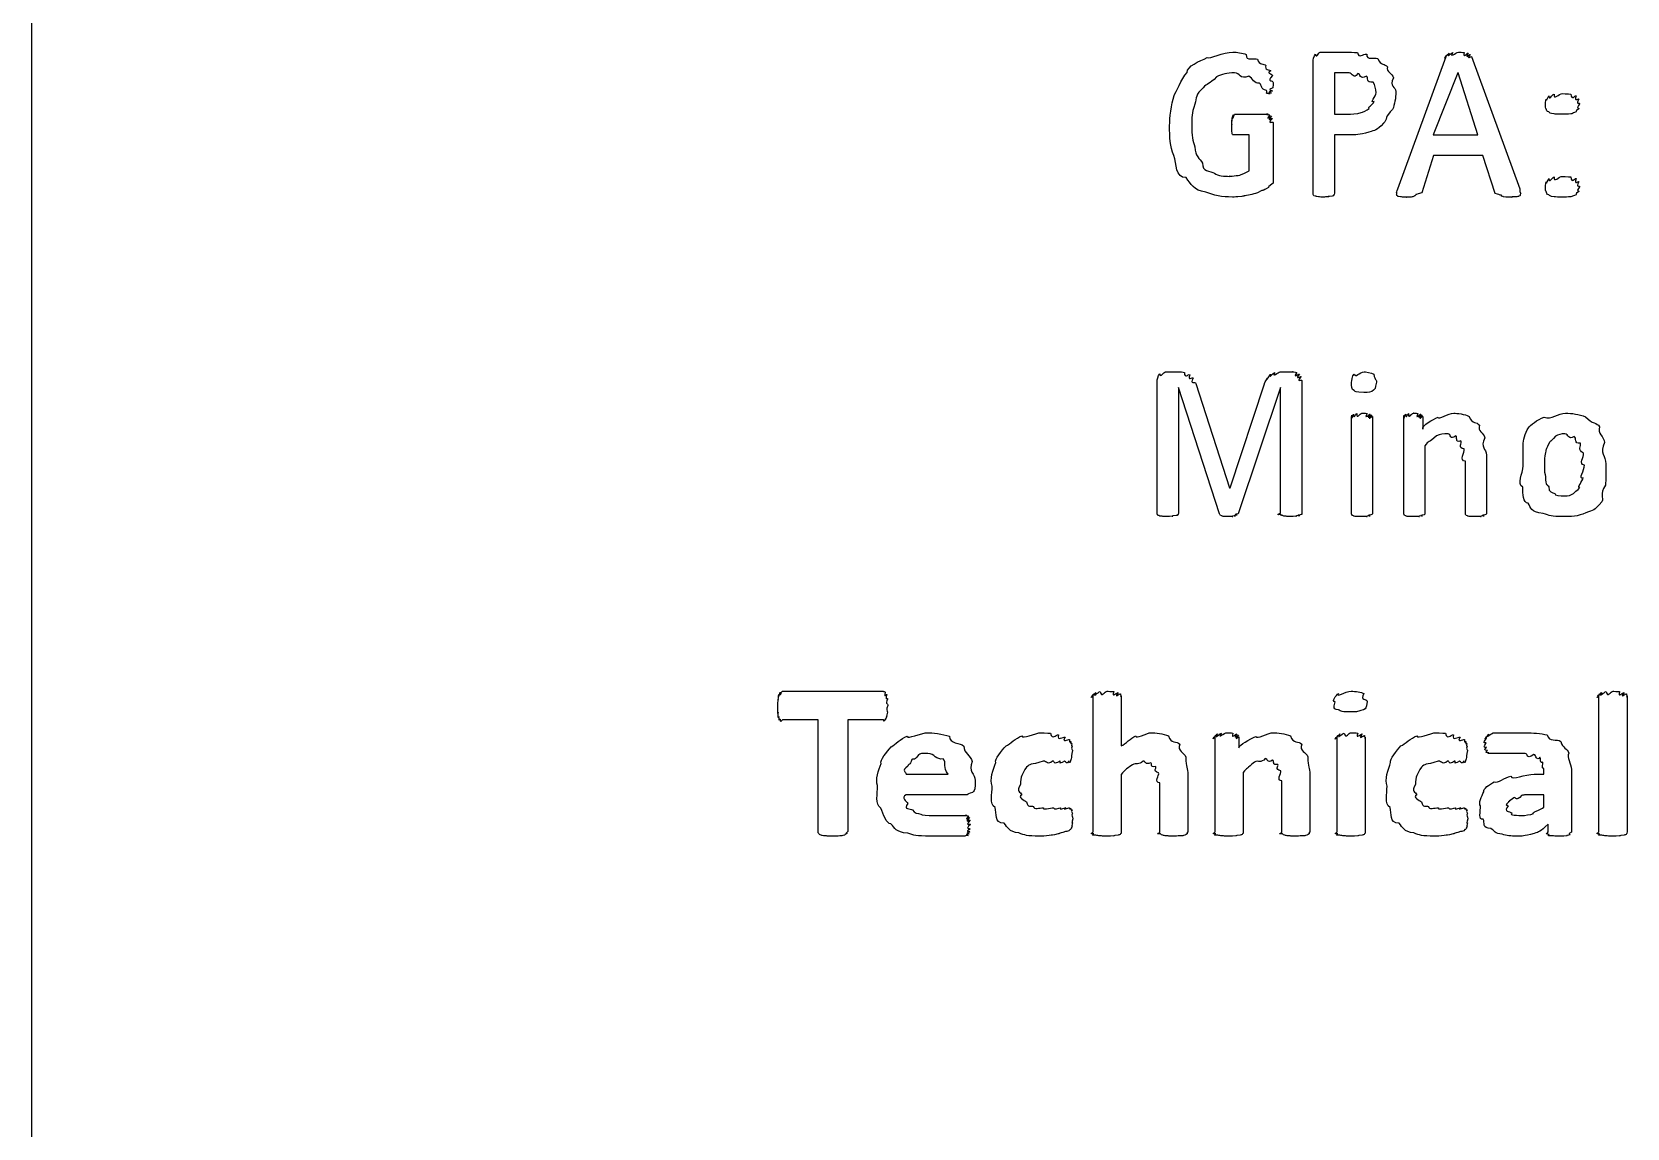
# Model space of a CAD drawing. Header units: millimetres. Extents: x 0 to 216, y 0 to 279.
# Drawn here: x 0 to 27.2, y 210.41 to 229.1 of the extents above; entities that cross this region are included whole.
import ezdxf

# ---------------------------------------------------------------- set-up
doc = ezdxf.new("R2010")
doc.units = ezdxf.units.MM
doc.layers.get('0').update_dxf_attribs({"linetype": 'CONTINUOUS'})

msp = doc.modelspace()

# ---------------------------------------------------------------- linework, layer by layer
at = {"color": 7}
msp.add_line((0, 0), (0, 279.4), dxfattribs=at)
at = {"color": 0}
for p, q in [((21.8488, 226.345), (21.8488, 228.617)), ((21.97, 228.755), (22.4607, 228.755)), ((23.2958, 226.423), (24.1171, 228.683)), ((24.5525, 228.683), (25.3738, 226.423)), ((22.4662, 228.402), (22.2126, 228.402)), ((22.2126, 228.402), (22.2126, 227.696)), ((24.3155, 228.402), (23.8966, 227.343)), ((24.321, 228.402), (24.3155, 228.402)), ((24.6572, 227.343), (24.321, 228.402)), ((21.1667, 228.236), (21.1667, 228.236)), ((22.9237, 228.06), (22.9237, 228.06)), ((23.2599, 228.087), (23.2599, 228.087)), ((26.3949, 227.873), (26.3949, 227.873)), ((20.5107, 227.696), (21.084, 227.696)), ((21.1667, 227.558), (21.1667, 226.599)), ((22.2126, 227.696), (22.4607, 227.696)), ((20.7588, 227.343), (20.4887, 227.343)), ((20.7588, 226.731), (20.7588, 227.343)), ((22.4607, 227.343), (22.2126, 227.343)), ((22.2126, 227.343), (22.2126, 226.351)), ((23.8966, 227.343), (24.6572, 227.343)), ((23.9021, 226.991), (23.7036, 226.357)), ((24.7454, 226.991), (23.9021, 226.991)), ((24.9549, 226.345), (24.7454, 226.991)), ((26.3949, 226.461), (26.3949, 226.461)), ((19.1892, 220.898), (19.1892, 223.158)), ((19.3325, 223.307), (19.5475, 223.307)), ((19.8506, 223.109), (20.4239, 221.328)), ((20.4349, 221.328), (21.0192, 223.103)), ((21.2893, 223.307), (21.5098, 223.307)), ((21.6586, 223.158), (21.6586, 220.898)), ((22.9292, 223.131), (22.9292, 223.131)), ((20.253, 220.887), (19.553, 223.037)), ((19.553, 223.037), (19.553, 220.898)), ((21.2948, 223.037), (20.5727, 220.887)), ((21.2948, 220.898), (21.2948, 223.037)), ((22.5048, 220.893), (22.5048, 222.546)), ((22.863, 222.546), (22.863, 220.893)), ((23.395, 220.893), (23.395, 222.546)), ((23.7202, 222.546), (23.7202, 222.326)), ((23.7532, 222.045), (23.7532, 220.893)), ((24.4478, 220.893), (24.4478, 221.78)), ((24.8061, 221.885), (24.8061, 220.893)), ((26.479, 221.714), (26.479, 221.714)), ((26.8428, 221.736), (26.8428, 221.736)), ((20.4239, 221.328), (20.4349, 221.328)), ((12.7992, 217.86), (14.5245, 217.86)), ((18.0964, 215.462), (18.0964, 217.782)), ((18.576, 217.782), (18.576, 216.928)), ((22.7707, 217.683), (22.7707, 217.683)), ((26.7243, 215.462), (26.7243, 217.782)), ((27.2039, 217.782), (27.2039, 215.462)), ((13.4111, 217.375), (12.7992, 217.375)), ((13.4111, 215.467), (13.4111, 217.375)), ((14.5245, 217.375), (13.9127, 217.375)), ((13.9127, 217.375), (13.9127, 215.467)), ((14.5962, 217.617), (14.5962, 217.617)), ((20.1772, 215.462), (20.1772, 217.083)), ((20.5851, 217.083), (20.5851, 216.895)), ((22.2581, 215.462), (22.2581, 217.077)), ((22.7376, 217.077), (22.7376, 215.462)), ((14.9076, 216.449), (15.6242, 216.449)), ((16.0872, 216.338), (16.0872, 216.261)), ((18.576, 216.443), (18.576, 215.456)), ((19.2374, 215.456), (19.2374, 216.3)), ((19.7115, 216.437), (19.7115, 215.462)), ((20.6568, 216.476), (20.6568, 215.456)), ((21.3183, 215.456), (21.3183, 216.333)), ((21.7923, 216.443), (21.7923, 215.462)), ((25.6205, 216.449), (25.7859, 216.449)), ((25.7859, 216.449), (25.7859, 216.537)), ((26.2544, 216.525), (26.2544, 215.456)), ((15.9384, 216.096), (14.9076, 216.096)), ((25.7859, 216.096), (25.6039, 216.096)), ((25.7859, 215.886), (25.7859, 216.096)), ((17.7533, 215.688), (17.7533, 215.688)), ((24.4891, 215.688), (24.4891, 215.688)), ((25.8575, 215.462), (25.8575, 215.594))]:
    msp.add_line(p, q, dxfattribs=at)
for points in [[(19.7005, 228.407), (19.6963, 228.515), (19.9099, 228.601), (20.0422, 228.661)], [(20.0422, 228.661), (20.078, 228.636), (20.3192, 228.755), (20.4777, 228.755)], [(20.4777, 228.755), (20.5562, 228.755), (20.6389, 228.74), (20.7091, 228.716)], [(20.7091, 228.716), (20.6995, 228.589), (20.847, 228.666), (20.9021, 228.633)], [(20.9021, 228.633), (20.931, 228.526), (21.0082, 228.568), (21.0454, 228.528)], [(21.0454, 228.528), (21.0082, 228.448), (21.1129, 228.46), (21.1281, 228.435)], [(21.8488, 228.617), (21.8488, 228.592), (21.8612, 228.699), (21.8874, 228.721)], [(21.8874, 228.721), (21.8998, 228.636), (21.9397, 228.755), (21.97, 228.755)], [(22.4607, 228.755), (22.4248, 228.755), (22.5599, 228.752), (22.604, 228.749)], [(22.604, 228.749), (22.6315, 228.629), (22.7004, 228.735), (22.7638, 228.721)], [(22.7638, 228.721), (22.7555, 228.6), (22.8878, 228.68), (22.9512, 228.644)], [(22.9512, 228.644), (23.0022, 228.526), (23.0725, 228.562), (23.1166, 228.506)], [(24.1171, 228.683), (24.0578, 228.603), (24.1308, 228.708), (24.1391, 228.716)], [(24.1391, 228.716), (24.073, 228.622), (24.157, 228.734), (24.1722, 228.738)], [(24.1722, 228.738), (24.106, 228.633), (24.2108, 228.749), (24.2328, 228.749)], [(24.2328, 228.749), (24.1529, 228.636), (24.2893, 228.755), (24.3265, 228.755)], [(24.3265, 228.755), (24.3485, 228.755), (24.3996, 228.752), (24.4257, 228.749)], [(24.4257, 228.749), (24.4037, 228.633), (24.4767, 228.745), (24.4919, 228.738)], [(24.4919, 228.738), (24.4367, 228.622), (24.5222, 228.727), (24.5305, 228.716)], [(24.5305, 228.716), (24.4547, 228.603), (24.5484, 228.696), (24.5525, 228.683)], [(19.48, 228.016), (19.5048, 228.063), (19.604, 228.299), (19.7005, 228.407)], [(20.202, 228.335), (20.0822, 228.195), (20.0381, 228.228), (19.976, 228.148)], [(20.5107, 228.402), (20.3798, 228.402), (20.293, 228.38), (20.202, 228.335)], [(20.7532, 228.346), (20.5893, 228.283), (20.6058, 228.402), (20.5107, 228.402)], [(20.9352, 228.225), (20.8428, 228.21), (20.8221, 228.309), (20.7532, 228.346)], [(21.1281, 228.435), (21.0371, 228.402), (21.1515, 228.387), (21.1557, 228.358)], [(21.1557, 228.358), (21.0482, 228.228), (21.1667, 228.291), (21.1667, 228.236)], [(22.6095, 228.39), (22.5433, 228.283), (22.513, 228.402), (22.4662, 228.402)], [(22.7583, 228.346), (22.6425, 228.272), (22.6605, 228.387), (22.6095, 228.39)], [(22.874, 228.242), (22.7376, 228.225), (22.8051, 228.324), (22.7583, 228.346)], [(22.9237, 228.06), (22.9181, 228.129), (22.9071, 228.194), (22.874, 228.242)], [(23.1166, 228.506), (23.0945, 228.419), (23.1993, 228.392), (23.2213, 228.319)], [(23.2213, 228.319), (23.1414, 228.159), (23.2599, 228.171), (23.2599, 228.087)], [(19.4028, 227.498), (19.4028, 227.637), (19.4276, 227.861), (19.48, 228.016)], [(19.976, 228.148), (19.8396, 228.038), (19.8658, 227.977), (19.8327, 227.867)], [(21.0564, 228.104), (20.9462, 228.122), (20.9862, 228.181), (20.9352, 228.225)], [(21.1171, 228.049), (21.0041, 228.049), (21.0854, 228.067), (21.0564, 228.104)], [(21.1391, 228.06), (21.0234, 228.049), (21.1239, 228.049), (21.1171, 228.049)], [(21.1557, 228.093), (21.0371, 228.063), (21.146, 228.067), (21.1391, 228.06)], [(21.1612, 228.148), (21.0454, 228.093), (21.1584, 228.107), (21.1557, 228.093)], [(21.1667, 228.236), (21.1667, 228.14), (21.1639, 228.173), (21.1612, 228.148)], [(22.8906, 227.911), (22.7996, 227.886), (22.9237, 228.007), (22.9237, 228.06)], [(23.2599, 228.087), (23.2599, 227.961), (23.2406, 227.87), (23.2048, 227.779)], [(25.8217, 227.955), (25.8286, 227.89), (25.8492, 227.995), (25.8713, 228.01)], [(25.8713, 228.01), (25.8727, 227.919), (25.9223, 228.034), (25.9595, 228.038)], [(25.9595, 228.038), (25.9457, 227.93), (26.0435, 228.049), (26.1028, 228.049)], [(26.1028, 228.049), (26.0642, 228.049), (26.2089, 228.045), (26.2461, 228.038)], [(26.2461, 228.038), (26.2544, 227.919), (26.3122, 228.024), (26.3343, 228.01)], [(26.3343, 228.01), (26.2985, 227.89), (26.3701, 227.977), (26.3784, 227.955)], [(19.8327, 227.867), (19.7735, 227.703), (19.7831, 227.644), (19.7831, 227.52)], [(22.4607, 227.696), (22.4579, 227.696), (22.615, 227.704), (22.6701, 227.724)], [(22.6701, 227.724), (22.6866, 227.732), (22.7707, 227.765), (22.8079, 227.795)], [(22.8079, 227.795), (22.7597, 227.795), (22.8713, 227.867), (22.8906, 227.911)], [(23.2048, 227.779), (23.0684, 227.659), (23.1166, 227.608), (23.0504, 227.542)], [(25.8107, 227.873), (25.8107, 227.846), (25.8134, 227.933), (25.8217, 227.955)], [(25.8217, 227.79), (25.8107, 227.78), (25.8107, 227.839), (25.8107, 227.873)], [(25.8713, 227.735), (25.8286, 227.736), (25.8327, 227.768), (25.8217, 227.79)], [(25.9595, 227.701), (25.8727, 227.707), (25.8933, 227.719), (25.8713, 227.735)], [(26.1028, 227.696), (25.9457, 227.696), (25.9953, 227.697), (25.9595, 227.701)], [(26.2461, 227.701), (26.1813, 227.696), (26.1607, 227.696), (26.1028, 227.696)], [(26.3343, 227.735), (26.2544, 227.707), (26.2819, 227.709), (26.2461, 227.701)], [(26.3784, 227.79), (26.2985, 227.736), (26.3563, 227.748), (26.3343, 227.735)], [(26.3784, 227.955), (26.3178, 227.846), (26.3949, 227.905), (26.3949, 227.873)], [(26.3949, 227.873), (26.3178, 227.78), (26.3894, 227.812), (26.3784, 227.79)], [(19.4744, 226.996), (19.4028, 227.145), (19.4028, 227.313), (19.4028, 227.498)], [(19.7831, 227.52), (19.7735, 227.317), (19.7997, 227.25), (19.8327, 227.139)], [(20.4611, 227.597), (20.4639, 227.537), (20.468, 227.641), (20.4722, 227.652)], [(20.4611, 227.52), (20.4611, 227.489), (20.4611, 227.575), (20.4611, 227.597)], [(20.4666, 227.382), (20.4611, 227.398), (20.4611, 227.456), (20.4611, 227.52)], [(20.4722, 227.652), (20.4722, 227.564), (20.479, 227.677), (20.4832, 227.685)], [(20.4832, 227.685), (20.4832, 227.578), (20.4997, 227.696), (20.5107, 227.696)], [(21.084, 227.696), (21.0013, 227.696), (21.1005, 227.692), (21.1116, 227.685)], [(21.1116, 227.685), (21.0234, 227.566), (21.1308, 227.674), (21.1391, 227.663)], [(21.1391, 227.663), (21.0371, 227.549), (21.1515, 227.642), (21.1557, 227.624)], [(21.1557, 227.624), (21.0482, 227.511), (21.1667, 227.583), (21.1667, 227.558)], [(23.0504, 227.542), (22.9361, 227.412), (22.9016, 227.429), (22.8024, 227.393)], [(20.4887, 227.343), (20.4722, 227.343), (20.4735, 227.356), (20.4666, 227.382)], [(22.8024, 227.393), (22.6233, 227.343), (22.5929, 227.343), (22.4607, 227.343)], [(19.6839, 226.616), (19.4979, 226.611), (19.5213, 226.848), (19.4744, 226.996)], [(19.8327, 227.139), (19.8396, 226.982), (19.9099, 226.941), (19.965, 226.864)], [(20.0201, 226.368), (19.7997, 226.398), (19.7749, 226.508), (19.6839, 226.616)], [(19.965, 226.864), (19.954, 226.715), (20.0918, 226.733), (20.169, 226.693)], [(20.169, 226.693), (20.2255, 226.638), (20.3316, 226.638), (20.4281, 226.638)], [(20.4281, 226.638), (20.3757, 226.638), (20.5397, 226.645), (20.5989, 226.66)], [(20.5989, 226.66), (20.6113, 226.671), (20.7105, 226.701), (20.7588, 226.731)], [(25.8713, 226.599), (25.8727, 226.508), (25.9223, 226.623), (25.9595, 226.627)], [(25.9595, 226.627), (25.9457, 226.519), (26.0435, 226.638), (26.1028, 226.638)], [(26.1028, 226.638), (26.0642, 226.638), (26.2089, 226.634), (26.2461, 226.627)], [(26.2461, 226.627), (26.2544, 226.508), (26.3122, 226.613), (26.3343, 226.599)], [(20.4722, 226.285), (20.2985, 226.285), (20.1524, 226.313), (20.0201, 226.368)], [(20.9627, 226.389), (20.8607, 226.332), (20.858, 226.347), (20.8029, 226.329)], [(21.0895, 226.45), (20.9641, 226.376), (21.0137, 226.412), (20.9627, 226.389)], [(21.1501, 226.511), (21.0302, 226.413), (21.1226, 226.468), (21.0895, 226.45)], [(21.1667, 226.599), (21.1667, 226.461), (21.1612, 226.536), (21.1501, 226.511)], [(21.8543, 226.318), (21.8488, 226.314), (21.8488, 226.334), (21.8488, 226.345)], [(22.2126, 226.351), (22.2085, 226.318), (22.2085, 226.33), (22.2016, 226.324)], [(23.2792, 226.351), (23.2572, 226.347), (23.2847, 226.392), (23.2958, 226.423)], [(23.2902, 226.307), (23.2572, 226.31), (23.2792, 226.332), (23.2792, 226.351)], [(23.7036, 226.357), (23.5948, 226.321), (23.6058, 226.334), (23.5989, 226.324)], [(25.0596, 226.318), (25.0238, 226.314), (25.0169, 226.334), (24.9549, 226.345)], [(25.3738, 226.423), (25.3697, 226.347), (25.3904, 226.369), (25.3904, 226.351)], [(25.3904, 226.351), (25.3697, 226.31), (25.3848, 226.318), (25.3738, 226.307)], [(25.8107, 226.461), (25.8107, 226.435), (25.8134, 226.522), (25.8217, 226.544)], [(25.8217, 226.379), (25.8107, 226.369), (25.8107, 226.428), (25.8107, 226.461)], [(25.8217, 226.544), (25.8286, 226.479), (25.8492, 226.584), (25.8713, 226.599)], [(25.8713, 226.324), (25.8286, 226.325), (25.8327, 226.357), (25.8217, 226.379)], [(26.3343, 226.599), (26.2985, 226.479), (26.3701, 226.566), (26.3784, 226.544)], [(26.3784, 226.379), (26.2985, 226.325), (26.3563, 226.337), (26.3343, 226.324)], [(26.3784, 226.544), (26.3178, 226.435), (26.3949, 226.494), (26.3949, 226.461)], [(26.3949, 226.461), (26.3178, 226.369), (26.3894, 226.401), (26.3784, 226.379)], [(20.632, 226.296), (20.519, 226.285), (20.5231, 226.285), (20.4722, 226.285)], [(20.8029, 226.329), (20.6334, 226.299), (20.6899, 226.303), (20.632, 226.296)], [(21.8874, 226.301), (21.8598, 226.299), (21.8612, 226.31), (21.8543, 226.318)], [(21.9425, 226.29), (21.8888, 226.292), (21.9012, 226.297), (21.8874, 226.301)], [(22.0307, 226.285), (21.9329, 226.285), (21.9645, 226.286), (21.9425, 226.29)], [(22.1189, 226.29), (22.0059, 226.285), (22.0665, 226.285), (22.0307, 226.285)], [(22.174, 226.301), (22.05, 226.292), (22.1409, 226.293), (22.1189, 226.29)], [(22.2016, 226.324), (22.1974, 226.303), (22.1878, 226.308), (22.174, 226.301)], [(23.3398, 226.29), (23.2751, 226.292), (23.3013, 226.299), (23.2902, 226.307)], [(23.4335, 226.285), (23.3233, 226.285), (23.3646, 226.286), (23.3398, 226.29)], [(23.5217, 226.285), (23.3963, 226.285), (23.4694, 226.285), (23.4335, 226.285)], [(23.5713, 226.301), (23.5575, 226.288), (23.5438, 226.288), (23.5217, 226.285)], [(23.5989, 226.324), (23.5796, 226.303), (23.5824, 226.308), (23.5713, 226.301)], [(25.0872, 226.296), (25.039, 226.299), (25.0665, 226.31), (25.0596, 226.318)], [(25.1368, 226.285), (25.061, 226.288), (25.0982, 226.292), (25.0872, 226.296)], [(25.2305, 226.285), (25.1092, 226.285), (25.1616, 226.285), (25.1368, 226.285)], [(25.3242, 226.29), (25.1864, 226.285), (25.2705, 226.285), (25.2305, 226.285)], [(25.3738, 226.307), (25.3518, 226.292), (25.349, 226.293), (25.3242, 226.29)], [(25.9595, 226.29), (25.8727, 226.296), (25.8933, 226.308), (25.8713, 226.324)], [(26.1028, 226.285), (25.9457, 226.285), (25.9953, 226.286), (25.9595, 226.29)], [(26.2461, 226.29), (26.1813, 226.285), (26.1607, 226.285), (26.1028, 226.285)], [(26.3343, 226.324), (26.2544, 226.296), (26.2819, 226.297), (26.2461, 226.29)], [(19.1892, 223.158), (19.1892, 223.144), (19.203, 223.252), (19.2333, 223.274)], [(19.2333, 223.274), (19.2471, 223.188), (19.2953, 223.307), (19.3325, 223.307)], [(19.5475, 223.307), (19.5888, 223.307), (19.6274, 223.303), (19.6577, 223.296)], [(19.6577, 223.296), (19.6522, 223.175), (19.7197, 223.275), (19.7459, 223.257)], [(19.7459, 223.257), (19.7032, 223.141), (19.7914, 223.222), (19.8065, 223.197)], [(19.8065, 223.197), (19.7363, 223.089), (19.8396, 223.141), (19.8506, 223.109)], [(21.0192, 223.103), (21.011, 223.089), (21.0495, 223.17), (21.0688, 223.197)], [(21.0688, 223.197), (21.0482, 223.144), (21.1046, 223.248), (21.1239, 223.263)], [(21.1239, 223.263), (21.0881, 223.175), (21.1694, 223.288), (21.1956, 223.296)], [(21.1956, 223.296), (21.1405, 223.188), (21.2521, 223.307), (21.2893, 223.307)], [(21.5098, 223.307), (21.4629, 223.307), (21.5511, 223.303), (21.5704, 223.296)], [(21.5704, 223.296), (21.5001, 223.177), (21.6035, 223.282), (21.6145, 223.268)], [(21.6145, 223.268), (21.5263, 223.153), (21.6393, 223.242), (21.6476, 223.224)], [(21.6476, 223.224), (21.5401, 223.115), (21.6586, 223.183), (21.6586, 223.158)], [(22.5048, 223.131), (22.5048, 223.138), (22.5185, 223.242), (22.5488, 223.268)], [(22.5488, 222.987), (22.5048, 223.001), (22.5048, 223.06), (22.5048, 223.131)], [(22.5488, 223.268), (22.5668, 223.188), (22.6384, 223.307), (22.7197, 223.307)], [(22.7197, 223.307), (22.728, 223.307), (22.8548, 223.293), (22.8851, 223.268)], [(22.9292, 223.131), (22.9044, 223.005), (22.9126, 223.018), (22.8796, 222.993)], [(22.8851, 223.268), (22.9044, 223.141), (22.9292, 223.199), (22.9292, 223.131)], [(22.7142, 222.954), (22.5626, 222.954), (22.5778, 222.965), (22.5488, 222.987)], [(22.8796, 222.993), (22.8424, 222.954), (22.7941, 222.954), (22.7142, 222.954)], [(22.5048, 222.546), (22.5048, 222.454), (22.5061, 222.56), (22.5103, 222.568)], [(22.5103, 222.568), (22.5158, 222.469), (22.5268, 222.581), (22.5378, 222.585)], [(22.5378, 222.585), (22.5406, 222.48), (22.5709, 222.596), (22.5929, 222.596)], [(22.5929, 222.596), (22.5888, 222.483), (22.6481, 222.601), (22.6811, 222.601)], [(22.6811, 222.601), (22.6591, 222.601), (22.7473, 222.599), (22.7693, 222.596)], [(22.7693, 222.596), (22.7059, 222.48), (22.8134, 222.592), (22.8244, 222.585)], [(22.8244, 222.585), (22.7321, 222.469), (22.8479, 222.575), (22.852, 222.568)], [(22.852, 222.568), (22.7432, 222.454), (22.863, 222.553), (22.863, 222.546)], [(23.395, 222.546), (23.395, 222.454), (23.3963, 222.56), (23.4005, 222.568)], [(23.4005, 222.568), (23.4018, 222.469), (23.4129, 222.581), (23.428, 222.585)], [(23.428, 222.585), (23.4308, 222.48), (23.4583, 222.596), (23.4776, 222.596)], [(23.4776, 222.596), (23.4721, 222.483), (23.5272, 222.601), (23.5603, 222.601)], [(23.5603, 222.601), (23.5341, 222.601), (23.6154, 222.599), (23.6375, 222.596)], [(23.6375, 222.596), (23.5782, 222.48), (23.6761, 222.592), (23.6871, 222.585)], [(23.6871, 222.585), (23.6003, 222.469), (23.705, 222.575), (23.7091, 222.568)], [(23.7091, 222.568), (23.6113, 222.454), (23.7202, 222.553), (23.7202, 222.546)], [(23.7202, 222.326), (23.6995, 222.395), (23.8938, 222.491), (23.9793, 222.535)], [(23.9793, 222.535), (23.9903, 222.483), (24.157, 222.601), (24.2493, 222.601)], [(24.2493, 222.601), (24.3017, 222.601), (24.4381, 222.582), (24.5084, 222.546)], [(24.5084, 222.546), (24.5635, 222.41), (24.6407, 222.46), (24.6848, 222.397)], [(25.5199, 222.348), (25.553, 222.395), (25.6715, 222.491), (25.79, 222.535)], [(25.79, 222.535), (25.9085, 222.483), (26.0325, 222.601), (26.1538, 222.601)], [(26.1538, 222.601), (26.2613, 222.601), (26.3812, 222.581), (26.4956, 222.541)], [(26.4956, 222.541), (26.6113, 222.406), (26.6912, 222.447), (26.7325, 222.37)], [(24.6848, 222.397), (24.6517, 222.288), (24.7592, 222.267), (24.7785, 222.183)], [(25.4317, 222.067), (25.4317, 222.119), (25.4606, 222.271), (25.5199, 222.348)], [(26.7325, 222.37), (26.6954, 222.256), (26.8056, 222.206), (26.8207, 222.1)], [(23.9517, 222.215), (23.8208, 222.09), (23.8221, 222.14), (23.7532, 222.045)], [(24.1501, 222.249), (24.0675, 222.249), (24.0178, 222.238), (23.9517, 222.215)], [(24.2824, 222.215), (24.1846, 222.13), (24.2011, 222.249), (24.1501, 222.249)], [(24.3706, 222.127), (24.2576, 222.09), (24.3182, 222.196), (24.2824, 222.215)], [(24.4257, 221.99), (24.3058, 222.013), (24.3954, 222.09), (24.3706, 222.127)], [(24.4478, 221.78), (24.332, 221.788), (24.4395, 221.937), (24.4257, 221.99)], [(24.7785, 222.183), (24.6876, 222.006), (24.8061, 222.002), (24.8061, 221.885)], [(25.4317, 221.703), (25.4317, 221.782), (25.4317, 221.957), (25.4317, 222.067)], [(25.8782, 222.1), (25.8175, 221.984), (25.8258, 221.995), (25.812, 221.929)], [(25.9829, 222.21), (25.8754, 222.079), (25.9071, 222.147), (25.8782, 222.1)], [(26.1428, 222.249), (26.078, 222.249), (26.027, 222.235), (25.9829, 222.21)], [(26.3026, 222.204), (26.2034, 222.13), (26.2048, 222.249), (26.1428, 222.249)], [(26.4074, 222.089), (26.2916, 222.075), (26.3467, 222.178), (26.3026, 222.204)], [(26.4625, 221.918), (26.3426, 221.976), (26.4322, 222.04), (26.4074, 222.089)], [(26.8207, 222.1), (26.7243, 221.925), (26.8428, 221.871), (26.8428, 221.736)], [(25.812, 221.929), (25.7914, 221.855), (25.7955, 221.798), (25.7955, 221.725)], [(25.7955, 221.725), (25.7914, 221.59), (25.801, 221.581), (25.812, 221.516)], [(26.479, 221.714), (26.3646, 221.73), (26.4735, 221.855), (26.4625, 221.918)], [(26.457, 221.499), (26.3646, 221.462), (26.479, 221.637), (26.479, 221.714)], [(26.8428, 221.736), (26.8428, 221.539), (26.84, 221.482), (26.8373, 221.372)], [(25.4262, 221.339), (25.3132, 221.396), (25.4317, 221.567), (25.4317, 221.703)], [(25.812, 221.516), (25.8134, 221.345), (25.841, 221.396), (25.8671, 221.345)], [(26.3963, 221.333), (26.3385, 221.333), (26.4459, 221.435), (26.457, 221.499)], [(25.5144, 221.064), (25.4276, 221.065), (25.4262, 221.232), (25.4262, 221.339)], [(25.8671, 221.345), (25.8644, 221.245), (25.9278, 221.258), (25.9719, 221.229)], [(25.9719, 221.229), (25.9526, 221.19), (26.0711, 221.19), (26.1372, 221.19)], [(26.1372, 221.19), (26.1951, 221.19), (26.2475, 221.203), (26.2916, 221.229)], [(26.2916, 221.229), (26.2833, 221.241), (26.3701, 221.289), (26.3963, 221.333)], [(26.8373, 221.372), (26.7215, 221.204), (26.8152, 221.171), (26.7711, 221.091)], [(19.1947, 220.871), (19.1892, 220.866), (19.1892, 220.887), (19.1892, 220.898)], [(19.553, 220.898), (19.5489, 220.866), (19.5489, 220.877), (19.5419, 220.871)], [(21.3003, 220.871), (21.1805, 220.866), (21.2948, 220.887), (21.2948, 220.898)], [(21.6586, 220.898), (21.6586, 220.866), (21.6545, 220.877), (21.6476, 220.871)], [(25.7735, 220.893), (25.5447, 220.915), (25.5723, 220.989), (25.5144, 221.064)], [(26.5011, 220.904), (26.3646, 220.837), (26.242, 220.837), (26.1207, 220.837)], [(26.7711, 221.091), (26.6333, 220.926), (26.6361, 220.948), (26.5011, 220.904)], [(19.2223, 220.854), (19.2002, 220.851), (19.2016, 220.862), (19.1947, 220.871)], [(19.2774, 220.843), (19.225, 220.845), (19.236, 220.85), (19.2223, 220.854)], [(19.3656, 220.837), (19.2732, 220.837), (19.3022, 220.839), (19.2774, 220.843)], [(19.4538, 220.843), (19.3435, 220.837), (19.4014, 220.837), (19.3656, 220.837)], [(19.5144, 220.854), (19.3904, 220.845), (19.4786, 220.846), (19.4538, 220.843)], [(19.5419, 220.871), (19.5378, 220.851), (19.5282, 220.857), (19.5144, 220.854)], [(20.264, 220.865), (20.2544, 220.862), (20.2558, 220.879), (20.253, 220.887)], [(20.2916, 220.848), (20.2654, 220.851), (20.2709, 220.861), (20.264, 220.865)], [(20.3412, 220.837), (20.2916, 220.84), (20.3054, 220.845), (20.2916, 220.848)], [(20.4129, 220.837), (20.3316, 220.837), (20.3633, 220.837), (20.3412, 220.837)], [(20.479, 220.837), (20.3825, 220.837), (20.4377, 220.837), (20.4129, 220.837)], [(20.5231, 220.848), (20.4198, 220.84), (20.497, 220.84), (20.479, 220.837)], [(20.5562, 220.865), (20.4459, 220.848), (20.5369, 220.851), (20.5231, 220.848)], [(20.5727, 220.887), (20.4597, 220.862), (20.5631, 220.872), (20.5562, 220.865)], [(21.3334, 220.854), (21.3086, 220.851), (21.3072, 220.862), (21.3003, 220.871)], [(21.3885, 220.843), (21.3389, 220.845), (21.3472, 220.85), (21.3334, 220.854)], [(21.4767, 220.837), (21.3858, 220.837), (21.4133, 220.839), (21.3885, 220.843)], [(21.5649, 220.843), (21.4561, 220.837), (21.5126, 220.837), (21.4767, 220.837)], [(21.6201, 220.854), (21.5001, 220.845), (21.587, 220.846), (21.5649, 220.843)], [(21.6476, 220.871), (21.5291, 220.851), (21.6338, 220.857), (21.6201, 220.854)], [(22.5103, 220.871), (22.5048, 220.866), (22.5048, 220.884), (22.5048, 220.893)], [(22.5378, 220.848), (22.5158, 220.851), (22.5171, 220.862), (22.5103, 220.871)], [(22.5929, 220.837), (22.5406, 220.84), (22.5516, 220.845), (22.5378, 220.848)], [(22.6811, 220.837), (22.5888, 220.837), (22.6177, 220.837), (22.5929, 220.837)], [(22.7693, 220.837), (22.6591, 220.837), (22.7169, 220.837), (22.6811, 220.837)], [(22.8244, 220.848), (22.7059, 220.84), (22.7941, 220.84), (22.7693, 220.837)], [(22.852, 220.871), (22.7321, 220.851), (22.8382, 220.855), (22.8244, 220.848)], [(22.863, 220.893), (22.8603, 220.866), (22.8589, 220.877), (22.852, 220.871)], [(23.4005, 220.871), (23.395, 220.866), (23.395, 220.884), (23.395, 220.893)], [(23.428, 220.848), (23.406, 220.851), (23.4074, 220.862), (23.4005, 220.871)], [(23.4831, 220.837), (23.4308, 220.84), (23.4418, 220.845), (23.428, 220.848)], [(23.5713, 220.837), (23.479, 220.837), (23.5079, 220.837), (23.4831, 220.837)], [(23.6595, 220.837), (23.5493, 220.837), (23.6072, 220.837), (23.5713, 220.837)], [(23.7147, 220.848), (23.5961, 220.84), (23.6843, 220.84), (23.6595, 220.837)], [(23.7422, 220.865), (23.6223, 220.851), (23.7284, 220.855), (23.7147, 220.848)], [(23.7532, 220.893), (23.7505, 220.862), (23.7491, 220.872), (23.7422, 220.865)], [(24.4533, 220.865), (24.4492, 220.862), (24.4478, 220.882), (24.4478, 220.893)], [(24.4808, 220.848), (24.4602, 220.851), (24.4602, 220.861), (24.4533, 220.865)], [(24.536, 220.837), (24.4864, 220.84), (24.4946, 220.845), (24.4808, 220.848)], [(24.6297, 220.837), (24.5332, 220.837), (24.5608, 220.837), (24.536, 220.837)], [(24.7124, 220.837), (24.6035, 220.837), (24.6628, 220.837), (24.6297, 220.837)], [(24.7675, 220.848), (24.6517, 220.84), (24.7372, 220.84), (24.7124, 220.837)], [(24.7951, 220.871), (24.6765, 220.851), (24.7813, 220.855), (24.7675, 220.848)], [(24.8061, 220.893), (24.8061, 220.866), (24.8019, 220.877), (24.7951, 220.871)], [(26.1207, 220.837), (25.8947, 220.837), (25.8906, 220.855), (25.7735, 220.893)], [(12.722, 217.617), (12.7138, 217.624), (12.7234, 217.697), (12.7276, 217.727)], [(12.7276, 217.727), (12.722, 217.686), (12.7345, 217.785), (12.7386, 217.804)], [(12.7386, 217.804), (12.7331, 217.723), (12.7524, 217.835), (12.7606, 217.843)], [(12.7606, 217.843), (12.751, 217.741), (12.7841, 217.86), (12.7992, 217.86)], [(14.5245, 217.86), (14.5149, 217.86), (14.5438, 217.854), (14.5521, 217.843)], [(14.5521, 217.843), (14.5328, 217.723), (14.5714, 217.822), (14.5796, 217.804)], [(14.5796, 217.804), (14.548, 217.686), (14.5907, 217.76), (14.5907, 217.727)], [(14.5907, 217.727), (14.5521, 217.624), (14.5962, 217.661), (14.5962, 217.617)], [(18.0964, 217.782), (18.0165, 217.701), (18.0992, 217.804), (18.1074, 217.816)], [(18.1074, 217.816), (18.0316, 217.723), (18.1267, 217.833), (18.146, 217.837)], [(18.146, 217.837), (18.0689, 217.734), (18.1874, 217.85), (18.2177, 217.854)], [(18.2177, 217.854), (18.248, 217.741), (18.2907, 217.86), (18.3389, 217.86)], [(18.3389, 217.86), (18.3403, 217.86), (18.4188, 217.857), (18.4492, 217.854)], [(18.4492, 217.854), (18.4023, 217.734), (18.507, 217.845), (18.5263, 217.837)], [(18.5263, 217.837), (18.4395, 217.723), (18.5567, 217.827), (18.5649, 217.816)], [(18.5649, 217.816), (18.5718, 217.705), (18.576, 217.796), (18.576, 217.782)], [(22.225, 217.678), (22.1561, 217.69), (22.2429, 217.795), (22.2801, 217.821)], [(22.2801, 217.545), (22.1561, 217.558), (22.225, 217.614), (22.225, 217.678)], [(22.2801, 217.821), (22.2333, 217.741), (22.3931, 217.86), (22.5006, 217.86)], [(22.5006, 217.86), (22.564, 217.86), (22.6784, 217.846), (22.7156, 217.821)], [(22.7156, 217.821), (22.6384, 217.69), (22.7707, 217.749), (22.7707, 217.683)], [(22.7707, 217.683), (22.7555, 217.558), (22.75, 217.57), (22.7101, 217.545)], [(26.7243, 217.782), (26.6444, 217.701), (26.727, 217.804), (26.7353, 217.816)], [(26.7353, 217.816), (26.6595, 217.723), (26.7546, 217.833), (26.7739, 217.837)], [(26.7739, 217.837), (26.6967, 217.734), (26.8152, 217.85), (26.8456, 217.854)], [(26.8456, 217.854), (26.8759, 217.741), (26.9186, 217.86), (26.9668, 217.86)], [(26.9668, 217.86), (26.9682, 217.86), (27.0468, 217.857), (27.0771, 217.854)], [(27.0771, 217.854), (27.0302, 217.734), (27.135, 217.845), (27.1543, 217.837)], [(27.1543, 217.837), (27.0674, 217.723), (27.1846, 217.827), (27.1928, 217.816)], [(27.1928, 217.816), (27.1997, 217.701), (27.2039, 217.793), (27.2039, 217.782)], [(12.7276, 217.501), (12.7138, 217.419), (12.722, 217.573), (12.722, 217.617)], [(12.7386, 217.43), (12.722, 217.355), (12.7303, 217.471), (12.7276, 217.501)], [(12.7606, 217.386), (12.7331, 217.319), (12.7455, 217.41), (12.7386, 217.43)], [(12.7992, 217.375), (12.751, 217.3), (12.7716, 217.377), (12.7606, 217.386)], [(14.5521, 217.386), (14.5149, 217.3), (14.5355, 217.375), (14.5245, 217.375)], [(14.5796, 217.43), (14.5328, 217.319), (14.5631, 217.396), (14.5521, 217.386)], [(14.5907, 217.501), (14.548, 217.355), (14.5865, 217.448), (14.5796, 217.43)], [(14.5962, 217.617), (14.5521, 217.536), (14.5934, 217.534), (14.5907, 217.501)], [(22.4951, 217.507), (22.3477, 217.507), (22.3159, 217.519), (22.2801, 217.545)], [(22.7101, 217.545), (22.5612, 217.507), (22.6012, 217.507), (22.4951, 217.507)], [(14.6541, 216.911), (14.7216, 216.956), (14.8167, 217.052), (14.9242, 217.093)], [(14.9242, 217.093), (14.9352, 217.036), (15.1515, 217.154), (15.2879, 217.154)], [(15.2879, 217.154), (15.3279, 217.154), (15.547, 217.133), (15.6463, 217.093)], [(15.6463, 217.093), (15.6476, 216.956), (15.8309, 216.995), (15.8943, 216.922)], [(16.6122, 216.928), (16.6812, 216.963), (16.779, 217.062), (16.8824, 217.099)], [(16.8824, 217.099), (16.8879, 217.036), (17.0987, 217.154), (17.2241, 217.154)], [(17.2241, 217.154), (17.1814, 217.154), (17.3247, 217.15), (17.3729, 217.143)], [(17.3729, 217.143), (17.395, 217.022), (17.4639, 217.127), (17.5052, 217.115)], [(17.5052, 217.115), (17.479, 217), (17.5879, 217.091), (17.621, 217.077)], [(18.576, 216.928), (18.6531, 216.963), (18.7386, 217.062), (18.824, 217.099)], [(18.824, 217.099), (18.8254, 217.036), (19.0018, 217.154), (19.0941, 217.154)], [(19.0941, 217.154), (19.1492, 217.154), (19.3036, 217.135), (19.3807, 217.099)], [(19.3807, 217.099), (19.4248, 216.966), (19.5254, 217.018), (19.5737, 216.956)], [(20.1772, 217.083), (20.0973, 217), (20.18, 217.102), (20.1883, 217.11)], [(20.1883, 217.11), (20.1125, 217.018), (20.2062, 217.128), (20.2213, 217.132)], [(20.2213, 217.132), (20.1456, 217.029), (20.2613, 217.144), (20.2875, 217.148)], [(20.2875, 217.148), (20.1965, 217.036), (20.344, 217.154), (20.3812, 217.154)], [(20.3812, 217.154), (20.3922, 217.154), (20.4542, 217.151), (20.4804, 217.148)], [(20.4804, 217.148), (20.4473, 217.029), (20.5314, 217.139), (20.5466, 217.132)], [(20.5466, 217.132), (20.4763, 217.018), (20.57, 217.121), (20.5741, 217.11)], [(20.5741, 217.11), (20.4873, 217), (20.5851, 217.093), (20.5851, 217.083)], [(20.5851, 216.895), (20.5824, 216.947), (20.7753, 217.044), (20.8718, 217.088)], [(20.8718, 217.088), (20.8911, 217.036), (21.0675, 217.154), (21.1749, 217.154)], [(21.1749, 217.154), (21.2301, 217.154), (21.3844, 217.135), (21.4616, 217.099)], [(21.4616, 217.099), (21.5057, 216.966), (21.6063, 217.018), (21.6545, 216.956)], [(22.2581, 217.077), (22.1782, 216.995), (22.2608, 217.096), (22.2691, 217.104)], [(22.2691, 217.104), (22.1933, 217.013), (22.2884, 217.124), (22.3077, 217.132)], [(22.3077, 217.132), (22.2305, 217.029), (22.349, 217.144), (22.3793, 217.148)], [(22.3793, 217.148), (22.4096, 217.036), (22.4524, 217.154), (22.5006, 217.154)], [(22.5006, 217.154), (22.502, 217.154), (22.5805, 217.151), (22.6109, 217.148)], [(22.6109, 217.148), (22.564, 217.029), (22.6687, 217.139), (22.688, 217.132)], [(22.688, 217.132), (22.6012, 217.013), (22.7183, 217.115), (22.7266, 217.104)], [(22.7266, 217.104), (22.7335, 216.995), (22.7376, 217.088), (22.7376, 217.077)], [(23.3481, 216.928), (23.417, 216.963), (23.5149, 217.062), (23.6182, 217.099)], [(23.6182, 217.099), (23.6237, 217.036), (23.8345, 217.154), (23.96, 217.154)], [(23.96, 217.154), (23.9172, 217.154), (24.0605, 217.15), (24.1088, 217.143)], [(24.1088, 217.143), (24.1308, 217.022), (24.1997, 217.127), (24.2411, 217.115)], [(24.2411, 217.115), (24.2149, 217), (24.3237, 217.091), (24.3568, 217.077)], [(24.8102, 217.071), (24.7385, 217.002), (24.8281, 217.111), (24.8433, 217.127)], [(24.8433, 217.127), (24.7716, 217.036), (24.8929, 217.154), (24.937, 217.154)], [(24.937, 217.154), (24.9769, 217.154), (25.0321, 217.154), (25.0913, 217.154)], [(25.0913, 217.154), (25.0982, 217.154), (25.2195, 217.154), (25.2898, 217.154)], [(25.2898, 217.154), (25.3559, 217.154), (25.4303, 217.154), (25.5047, 217.154)], [(25.5047, 217.154), (25.5612, 217.154), (25.7486, 217.14), (25.841, 217.115)], [(25.841, 217.115), (25.8658, 216.989), (26.0132, 217.056), (26.0725, 217.005)], [(14.4832, 216.63), (14.457, 216.68), (14.5796, 216.834), (14.6541, 216.911)], [(15.8943, 216.922), (15.8943, 216.808), (16.0073, 216.763), (16.0376, 216.663)], [(16.4358, 216.647), (16.4138, 216.694), (16.5378, 216.854), (16.6122, 216.928)], [(17.621, 217.077), (17.5493, 216.969), (17.6816, 217.049), (17.6926, 217.038)], [(17.6926, 217.038), (17.6926, 216.947), (17.7161, 217.016), (17.7202, 217.005)], [(17.7202, 217.005), (17.7037, 216.929), (17.7326, 216.986), (17.7367, 216.972)], [(17.7367, 216.972), (17.7105, 216.903), (17.7423, 216.945), (17.7423, 216.922)], [(17.7423, 216.922), (17.7147, 216.863), (17.7478, 216.88), (17.7478, 216.851)], [(17.7478, 216.851), (17.7147, 216.768), (17.7395, 216.736), (17.7257, 216.708)], [(19.5737, 216.956), (19.5241, 216.841), (19.6591, 216.819), (19.6784, 216.735)], [(21.6545, 216.956), (21.6049, 216.841), (21.7399, 216.82), (21.7592, 216.741)], [(23.1717, 216.647), (23.1497, 216.694), (23.2737, 216.854), (23.3481, 216.928)], [(24.3568, 217.077), (24.2852, 216.969), (24.4174, 217.049), (24.4285, 217.038)], [(24.4285, 217.038), (24.4285, 216.947), (24.4519, 217.016), (24.456, 217.005)], [(24.456, 217.005), (24.4395, 216.929), (24.4685, 216.986), (24.4726, 216.972)], [(24.4726, 216.972), (24.4464, 216.903), (24.4781, 216.945), (24.4781, 216.922)], [(24.4781, 216.922), (24.4505, 216.863), (24.4836, 216.88), (24.4836, 216.851)], [(24.4836, 216.851), (24.4505, 216.768), (24.4753, 216.736), (24.4615, 216.708)], [(24.7992, 216.983), (24.7234, 216.958), (24.8019, 217.049), (24.8102, 217.071)], [(24.8047, 216.906), (24.7234, 216.892), (24.7992, 216.953), (24.7992, 216.983)], [(24.8212, 216.851), (24.7303, 216.848), (24.8074, 216.884), (24.8047, 216.906)], [(24.8488, 216.812), (24.7454, 216.819), (24.8281, 216.836), (24.8212, 216.851)], [(26.0725, 217.005), (26.1056, 216.885), (26.18, 216.887), (26.2103, 216.807)], [(14.4225, 216.256), (14.3757, 216.341), (14.4418, 216.52), (14.4832, 216.63)], [(14.9352, 216.586), (14.8208, 216.495), (14.9104, 216.495), (14.9076, 216.449)], [(15.0068, 216.697), (14.971, 216.584), (14.9531, 216.63), (14.9352, 216.586)], [(15.1171, 216.774), (15.0303, 216.647), (15.0358, 216.73), (15.0068, 216.697)], [(15.2769, 216.801), (15.1185, 216.801), (15.1612, 216.791), (15.1171, 216.774)], [(15.5415, 216.708), (15.4161, 216.683), (15.3941, 216.801), (15.2769, 216.801)], [(15.6242, 216.449), (15.5333, 216.559), (15.5994, 216.644), (15.5415, 216.708)], [(16.0376, 216.663), (15.9563, 216.493), (16.0872, 216.455), (16.0872, 216.338)], [(16.3752, 216.245), (16.3284, 216.349), (16.3945, 216.533), (16.4358, 216.647)], [(16.9595, 216.564), (16.8879, 216.46), (16.8603, 216.4), (16.8603, 216.272)], [(17.2461, 216.669), (17.0202, 216.595), (17.0257, 216.633), (16.9595, 216.564)], [(17.406, 216.669), (17.3247, 216.595), (17.3082, 216.669), (17.2461, 216.669)], [(17.5273, 216.669), (17.417, 216.595), (17.4529, 216.669), (17.406, 216.669)], [(17.61, 216.669), (17.4832, 216.595), (17.5603, 216.669), (17.5273, 216.669)], [(17.6816, 216.669), (17.6485, 216.595), (17.6348, 216.669), (17.61, 216.669)], [(17.7257, 216.708), (17.6885, 216.595), (17.6995, 216.669), (17.6816, 216.669)], [(18.7689, 216.608), (18.638, 216.517), (18.6421, 216.516), (18.576, 216.443)], [(18.9508, 216.669), (18.8805, 216.595), (18.8309, 216.648), (18.7689, 216.608)], [(19.0776, 216.642), (18.9866, 216.595), (18.9976, 216.669), (18.9508, 216.669)], [(19.1657, 216.575), (19.061, 216.561), (19.1134, 216.626), (19.0776, 216.642)], [(19.2154, 216.47), (19.1051, 216.504), (19.1878, 216.545), (19.1657, 216.575)], [(19.6784, 216.735), (19.6812, 216.559), (19.7115, 216.554), (19.7115, 216.437)], [(20.8497, 216.652), (20.7188, 216.543), (20.7229, 216.553), (20.6568, 216.476)], [(21.0316, 216.713), (20.9613, 216.625), (20.9117, 216.692), (20.8497, 216.652)], [(21.1584, 216.686), (21.0675, 216.625), (21.0785, 216.713), (21.0316, 216.713)], [(21.2466, 216.614), (21.1419, 216.592), (21.1942, 216.67), (21.1584, 216.686)], [(21.2962, 216.504), (21.186, 216.528), (21.2687, 216.584), (21.2466, 216.614)], [(21.7592, 216.741), (21.762, 216.561), (21.7923, 216.56), (21.7923, 216.443)], [(23.1111, 216.245), (23.0642, 216.349), (23.1304, 216.533), (23.1717, 216.647)], [(23.6954, 216.564), (23.6237, 216.46), (23.5961, 216.4), (23.5961, 216.272)], [(23.982, 216.669), (23.756, 216.595), (23.7615, 216.633), (23.6954, 216.564)], [(24.1419, 216.669), (24.0605, 216.595), (24.044, 216.669), (23.982, 216.669)], [(24.2631, 216.669), (24.1529, 216.595), (24.1887, 216.669), (24.1419, 216.669)], [(24.3458, 216.669), (24.219, 216.595), (24.2962, 216.669), (24.2631, 216.669)], [(24.4174, 216.669), (24.3844, 216.595), (24.3706, 216.669), (24.3458, 216.669)], [(24.4615, 216.708), (24.4244, 216.595), (24.4354, 216.669), (24.4174, 216.669)], [(24.8874, 216.801), (24.7675, 216.801), (24.8598, 216.804), (24.8488, 216.812)], [(24.9645, 216.801), (24.9177, 216.801), (24.9053, 216.801), (24.8874, 216.801)], [(25.0858, 216.801), (24.9838, 216.801), (24.9976, 216.801), (24.9645, 216.801)], [(25.2512, 216.801), (25.0803, 216.801), (25.1327, 216.801), (25.0858, 216.801)], [(25.4661, 216.801), (25.3228, 216.801), (25.3132, 216.801), (25.2512, 216.801)], [(25.615, 216.785), (25.462, 216.683), (25.524, 216.801), (25.4661, 216.801)], [(25.7142, 216.735), (25.6605, 216.661), (25.655, 216.774), (25.615, 216.785)], [(25.7693, 216.652), (25.7114, 216.616), (25.739, 216.713), (25.7142, 216.735)], [(25.7859, 216.537), (25.7335, 216.551), (25.7803, 216.619), (25.7693, 216.652)], [(26.2103, 216.807), (26.1634, 216.727), (26.2544, 216.636), (26.2544, 216.525)], [(16.8603, 216.272), (16.7694, 216.147), (16.8672, 216.147), (16.8824, 216.096)], [(19.2374, 216.3), (19.1299, 216.305), (19.2291, 216.429), (19.2154, 216.47)], [(21.3183, 216.333), (21.2108, 216.327), (21.31, 216.462), (21.2962, 216.504)], [(23.5961, 216.272), (23.5052, 216.147), (23.6031, 216.147), (23.6182, 216.096)], [(24.7606, 216.145), (24.7385, 216.198), (24.8598, 216.272), (24.937, 216.316)], [(24.937, 216.316), (25.01, 216.286), (25.1092, 216.393), (25.2236, 216.415)], [(25.2236, 216.415), (25.2374, 216.33), (25.4689, 216.449), (25.6205, 216.449)], [(14.4777, 215.87), (14.3757, 215.937), (14.4225, 216.108), (14.4225, 216.256)], [(14.9076, 216.096), (14.8167, 216.04), (14.9159, 215.991), (14.9352, 215.947)], [(16.0431, 216.134), (15.9012, 216.096), (15.9825, 216.096), (15.9384, 216.096)], [(16.0872, 216.261), (16.0734, 216.151), (16.0721, 216.163), (16.0431, 216.134)], [(16.4248, 215.881), (16.3284, 215.941), (16.3752, 216.108), (16.3752, 216.245)], [(16.8824, 216.096), (16.8024, 216.047), (16.9265, 216.008), (16.9595, 215.974)], [(23.1607, 215.881), (23.0642, 215.941), (23.1111, 216.108), (23.1111, 216.245)], [(23.6182, 216.096), (23.5383, 216.047), (23.6623, 216.008), (23.6954, 215.974)], [(24.7055, 215.908), (24.6614, 215.944), (24.7234, 216.079), (24.7606, 216.145)], [(25.2732, 216.046), (25.1244, 215.93), (25.214, 216.01), (25.1961, 215.985)], [(25.4055, 216.085), (25.3077, 215.963), (25.3063, 216.064), (25.2732, 216.046)], [(25.6039, 216.096), (25.4179, 216.096), (25.4606, 216.092), (25.4055, 216.085)], [(14.6485, 215.599), (14.5714, 215.602), (14.5176, 215.762), (14.4777, 215.87)], [(14.9352, 215.947), (14.8539, 215.834), (14.9806, 215.865), (15.0179, 215.837)], [(15.0179, 215.837), (15.0454, 215.776), (15.1019, 215.783), (15.1612, 215.765)], [(15.1612, 215.765), (15.1626, 215.743), (15.2893, 215.743), (15.3706, 215.743)], [(15.3706, 215.743), (15.4451, 215.743), (15.5277, 215.743), (15.5911, 215.743)], [(15.5911, 215.743), (15.5704, 215.743), (15.7069, 215.743), (15.751, 215.743)], [(15.751, 215.743), (15.7799, 215.743), (15.8364, 215.743), (15.8667, 215.743)], [(15.8667, 215.743), (15.8419, 215.743), (15.9246, 215.743), (15.9439, 215.743)], [(15.9439, 215.743), (15.8722, 215.743), (15.9632, 215.74), (15.9714, 215.737)], [(15.9714, 215.737), (15.886, 215.617), (15.9839, 215.724), (15.988, 215.71)], [(16.5792, 215.611), (16.3987, 215.611), (16.4607, 215.773), (16.4248, 215.881)], [(16.9595, 215.974), (16.9871, 215.864), (17.0326, 215.915), (17.0808, 215.897)], [(17.0808, 215.897), (17.0822, 215.831), (17.1855, 215.875), (17.2516, 215.875)], [(17.2516, 215.875), (17.2145, 215.831), (17.3743, 215.875), (17.4225, 215.875)], [(17.4225, 215.875), (17.428, 215.831), (17.5107, 215.875), (17.5438, 215.875)], [(17.5438, 215.875), (17.497, 215.831), (17.61, 215.875), (17.632, 215.875)], [(17.632, 215.875), (17.5452, 215.831), (17.6775, 215.875), (17.6926, 215.875)], [(17.6926, 215.875), (17.6885, 215.831), (17.7119, 215.871), (17.7202, 215.864)], [(17.7202, 215.864), (17.7064, 215.82), (17.7381, 215.85), (17.7423, 215.837)], [(17.7423, 215.837), (17.7147, 215.79), (17.7478, 215.801), (17.7478, 215.776)], [(17.7478, 215.776), (17.7175, 215.743), (17.7533, 215.724), (17.7533, 215.688)], [(23.315, 215.611), (23.1345, 215.611), (23.1965, 215.773), (23.1607, 215.881)], [(23.6954, 215.974), (23.7229, 215.864), (23.7684, 215.915), (23.8166, 215.897)], [(23.8166, 215.897), (23.818, 215.831), (23.9214, 215.875), (23.9875, 215.875)], [(23.9875, 215.875), (23.9503, 215.831), (24.1102, 215.875), (24.1584, 215.875)], [(24.1584, 215.875), (24.1639, 215.831), (24.2466, 215.875), (24.2796, 215.875)], [(24.2796, 215.875), (24.2328, 215.831), (24.3458, 215.875), (24.3678, 215.875)], [(24.3678, 215.875), (24.281, 215.831), (24.4133, 215.875), (24.4285, 215.875)], [(24.4285, 215.875), (24.4244, 215.831), (24.4478, 215.871), (24.456, 215.864)], [(24.456, 215.864), (24.4423, 215.82), (24.474, 215.85), (24.4781, 215.837)], [(24.4781, 215.837), (24.4505, 215.79), (24.4836, 215.801), (24.4836, 215.776)], [(24.4836, 215.776), (24.4533, 215.743), (24.4891, 215.724), (24.4891, 215.688)], [(24.7496, 215.682), (24.6614, 215.646), (24.7055, 215.82), (24.7055, 215.908)], [(25.1961, 215.985), (25.0913, 215.882), (25.174, 215.937), (25.174, 215.908)], [(25.174, 215.908), (25.0913, 215.801), (25.1961, 215.816), (25.2402, 215.787)], [(25.2402, 215.787), (25.1795, 215.743), (25.3463, 215.743), (25.4276, 215.743)], [(25.4276, 215.743), (25.4441, 215.743), (25.5543, 215.754), (25.6095, 215.776)], [(25.6095, 215.776), (25.5571, 215.79), (25.7266, 215.838), (25.7859, 215.886)], [(13.4221, 215.434), (13.4083, 215.43), (13.4111, 215.456), (13.4111, 215.467)], [(13.9127, 215.467), (13.8603, 215.43), (13.9072, 215.445), (13.8961, 215.434)], [(14.9352, 215.44), (14.7216, 215.459), (14.7257, 215.529), (14.6485, 215.599)], [(15.9935, 215.462), (15.8943, 215.426), (15.9894, 215.44), (15.9825, 215.429)], [(15.988, 215.71), (15.897, 215.591), (15.999, 215.682), (15.999, 215.66)], [(15.999, 215.511), (15.897, 215.452), (15.9963, 215.476), (15.9935, 215.462)], [(15.999, 215.66), (15.9012, 215.551), (16.0045, 215.617), (16.0045, 215.588)], [(16.0045, 215.588), (15.9012, 215.492), (16.0018, 215.533), (15.999, 215.511)], [(16.8327, 215.445), (16.6522, 215.463), (16.6481, 215.536), (16.5792, 215.611)], [(17.6265, 215.467), (17.479, 215.426), (17.5466, 215.44), (17.4997, 215.429)], [(17.7037, 215.506), (17.6706, 215.456), (17.6623, 215.481), (17.6265, 215.467)], [(17.7312, 215.533), (17.6995, 215.478), (17.7175, 215.517), (17.7037, 215.506)], [(17.7423, 215.567), (17.7105, 215.496), (17.7381, 215.544), (17.7312, 215.533)], [(17.7478, 215.616), (17.7147, 215.523), (17.745, 215.58), (17.7423, 215.567)], [(17.7533, 215.688), (17.7175, 215.558), (17.7505, 215.634), (17.7478, 215.616)], [(18.1074, 215.429), (18.0165, 215.426), (18.0964, 215.451), (18.0964, 215.462)], [(18.576, 215.456), (18.5718, 215.423), (18.5718, 215.436), (18.5649, 215.429)], [(19.2484, 215.429), (19.1299, 215.423), (19.2374, 215.445), (19.2374, 215.456)], [(19.7115, 215.462), (19.6812, 215.426), (19.7073, 215.44), (19.7005, 215.429)], [(20.1883, 215.429), (20.0973, 215.426), (20.1772, 215.451), (20.1772, 215.462)], [(20.6568, 215.456), (20.6527, 215.423), (20.6527, 215.436), (20.6458, 215.429)], [(21.3293, 215.429), (21.2108, 215.423), (21.3183, 215.445), (21.3183, 215.456)], [(21.7923, 215.462), (21.762, 215.426), (21.7882, 215.44), (21.7813, 215.429)], [(22.2691, 215.429), (22.1782, 215.426), (22.2581, 215.451), (22.2581, 215.462)], [(22.7376, 215.462), (22.7335, 215.426), (22.7335, 215.44), (22.7266, 215.429)], [(23.5686, 215.445), (23.3881, 215.463), (23.3839, 215.536), (23.315, 215.611)], [(24.3623, 215.467), (24.2149, 215.426), (24.2824, 215.44), (24.2356, 215.429)], [(24.4395, 215.506), (24.4064, 215.456), (24.3982, 215.481), (24.3623, 215.467)], [(24.4671, 215.533), (24.4354, 215.478), (24.4533, 215.517), (24.4395, 215.506)], [(24.4781, 215.567), (24.4464, 215.496), (24.474, 215.544), (24.4671, 215.533)], [(24.4836, 215.616), (24.4505, 215.523), (24.4808, 215.58), (24.4781, 215.567)], [(24.4891, 215.688), (24.4533, 215.558), (24.4864, 215.634), (24.4836, 215.616)], [(24.8819, 215.523), (24.7234, 215.523), (24.7826, 215.619), (24.7496, 215.682)], [(25.0748, 215.423), (24.9508, 215.434), (24.937, 215.478), (24.8819, 215.523)], [(25.8575, 215.594), (25.7114, 215.452), (25.7087, 215.467), (25.6205, 215.434)], [(25.8741, 215.418), (25.7817, 215.419), (25.8575, 215.442), (25.8575, 215.462)], [(26.2544, 215.456), (26.1634, 215.415), (26.2461, 215.423), (26.2323, 215.412)], [(26.7353, 215.429), (26.6444, 215.426), (26.7243, 215.451), (26.7243, 215.462)], [(27.2039, 215.462), (27.1997, 215.426), (27.1997, 215.44), (27.1928, 215.429)], [(13.4607, 215.407), (13.4235, 215.408), (13.429, 215.423), (13.4221, 215.434)], [(13.5378, 215.396), (13.4634, 215.397), (13.4827, 215.403), (13.4607, 215.407)], [(13.6591, 215.39), (13.5268, 215.39), (13.5709, 215.392), (13.5378, 215.396)], [(13.7804, 215.396), (13.739, 215.39), (13.706, 215.39), (13.6591, 215.39)], [(13.8576, 215.407), (13.8052, 215.397), (13.8135, 215.398), (13.7804, 215.396)], [(13.8961, 215.434), (13.8424, 215.408), (13.8755, 215.414), (13.8576, 215.407)], [(15.3265, 215.39), (15.0675, 215.39), (15.0482, 215.407), (14.9352, 215.44)], [(15.5636, 215.39), (15.4161, 215.39), (15.4106, 215.39), (15.3265, 215.39)], [(15.7565, 215.39), (15.6807, 215.39), (15.6366, 215.39), (15.5636, 215.39)], [(15.8998, 215.39), (15.7951, 215.39), (15.8144, 215.39), (15.7565, 215.39)], [(15.9659, 215.401), (15.8681, 215.39), (15.9356, 215.39), (15.8998, 215.39)], [(15.9825, 215.429), (15.8833, 215.408), (15.9728, 215.412), (15.9659, 215.401)], [(17.18, 215.39), (16.9678, 215.39), (16.932, 215.408), (16.8327, 215.445)], [(17.3509, 215.401), (17.2765, 215.39), (17.2379, 215.39), (17.18, 215.39)], [(17.4997, 215.429), (17.3867, 215.404), (17.406, 215.408), (17.3509, 215.401)], [(18.146, 215.407), (18.0316, 215.408), (18.1143, 215.421), (18.1074, 215.429)], [(18.2177, 215.396), (18.186, 215.397), (18.1639, 215.403), (18.146, 215.407)], [(18.3389, 215.39), (18.248, 215.39), (18.2507, 215.392), (18.2177, 215.396)], [(18.4492, 215.396), (18.3403, 215.39), (18.383, 215.39), (18.3389, 215.39)], [(18.5263, 215.407), (18.4023, 215.397), (18.4822, 215.398), (18.4492, 215.396)], [(18.5649, 215.429), (18.5567, 215.408), (18.5443, 215.414), (18.5263, 215.407)], [(19.287, 215.407), (19.2622, 215.408), (19.2553, 215.421), (19.2484, 215.429)], [(19.3587, 215.396), (19.2994, 215.397), (19.305, 215.403), (19.287, 215.407)], [(19.4744, 215.39), (19.3614, 215.39), (19.3918, 215.392), (19.3587, 215.396)], [(19.5902, 215.396), (19.4538, 215.39), (19.5213, 215.39), (19.4744, 215.39)], [(19.6619, 215.407), (19.6301, 215.397), (19.6191, 215.398), (19.5902, 215.396)], [(19.7005, 215.429), (19.6674, 215.408), (19.6798, 215.414), (19.6619, 215.407)], [(20.2268, 215.407), (20.1125, 215.408), (20.1952, 215.421), (20.1883, 215.429)], [(20.2985, 215.396), (20.2668, 215.397), (20.2448, 215.403), (20.2268, 215.407)], [(20.4198, 215.39), (20.3288, 215.39), (20.3316, 215.392), (20.2985, 215.396)], [(20.53, 215.396), (20.4211, 215.39), (20.4639, 215.39), (20.4198, 215.39)], [(20.6072, 215.407), (20.4832, 215.397), (20.5631, 215.398), (20.53, 215.396)], [(20.6458, 215.429), (20.6375, 215.408), (20.6251, 215.414), (20.6072, 215.407)], [(21.3679, 215.407), (21.3431, 215.408), (21.3362, 215.421), (21.3293, 215.429)], [(21.4395, 215.396), (21.3803, 215.397), (21.3858, 215.403), (21.3679, 215.407)], [(21.5553, 215.39), (21.4423, 215.39), (21.4726, 215.392), (21.4395, 215.396)], [(21.671, 215.396), (21.5346, 215.39), (21.6021, 215.39), (21.5553, 215.39)], [(21.7427, 215.407), (21.711, 215.397), (21.7, 215.398), (21.671, 215.396)], [(21.7813, 215.429), (21.7482, 215.408), (21.7606, 215.414), (21.7427, 215.407)], [(22.3077, 215.407), (22.1933, 215.408), (22.276, 215.421), (22.2691, 215.429)], [(22.3793, 215.396), (22.3477, 215.397), (22.3256, 215.403), (22.3077, 215.407)], [(22.5006, 215.39), (22.4096, 215.39), (22.4124, 215.392), (22.3793, 215.396)], [(22.6109, 215.396), (22.502, 215.39), (22.5447, 215.39), (22.5006, 215.39)], [(22.688, 215.407), (22.564, 215.397), (22.6439, 215.398), (22.6109, 215.396)], [(22.7266, 215.429), (22.7183, 215.408), (22.7059, 215.414), (22.688, 215.407)], [(23.9159, 215.39), (23.7036, 215.39), (23.6678, 215.408), (23.5686, 215.445)], [(24.0867, 215.401), (24.0123, 215.39), (23.9737, 215.39), (23.9159, 215.39)], [(24.2356, 215.429), (24.1226, 215.404), (24.1419, 215.408), (24.0867, 215.401)], [(25.3228, 215.39), (25.2195, 215.39), (25.152, 215.401), (25.0748, 215.423)], [(25.6205, 215.434), (25.4179, 215.39), (25.4331, 215.39), (25.3228, 215.39)], [(25.9292, 215.396), (25.8038, 215.397), (25.8851, 215.407), (25.8741, 215.418)], [(26.0505, 215.39), (25.9733, 215.39), (25.954, 215.392), (25.9292, 215.396)], [(26.1717, 215.396), (26.0835, 215.39), (26.1056, 215.39), (26.0505, 215.39)], [(26.2323, 215.412), (26.1386, 215.397), (26.2006, 215.398), (26.1717, 215.396)], [(26.7739, 215.407), (26.6595, 215.408), (26.7422, 215.421), (26.7353, 215.429)], [(26.8456, 215.396), (26.8139, 215.397), (26.7918, 215.403), (26.7739, 215.407)], [(26.9668, 215.39), (26.8759, 215.39), (26.8786, 215.392), (26.8456, 215.396)], [(27.0771, 215.396), (26.9682, 215.39), (27.0109, 215.39), (26.9668, 215.39)], [(27.1543, 215.407), (27.0302, 215.397), (27.1102, 215.398), (27.0771, 215.396)], [(27.1928, 215.429), (27.1846, 215.408), (27.1721, 215.414), (27.1543, 215.407)]]:
    msp.add_open_spline(points, degree=3, dxfattribs=at)

doc.saveas('drawing.dxf')
